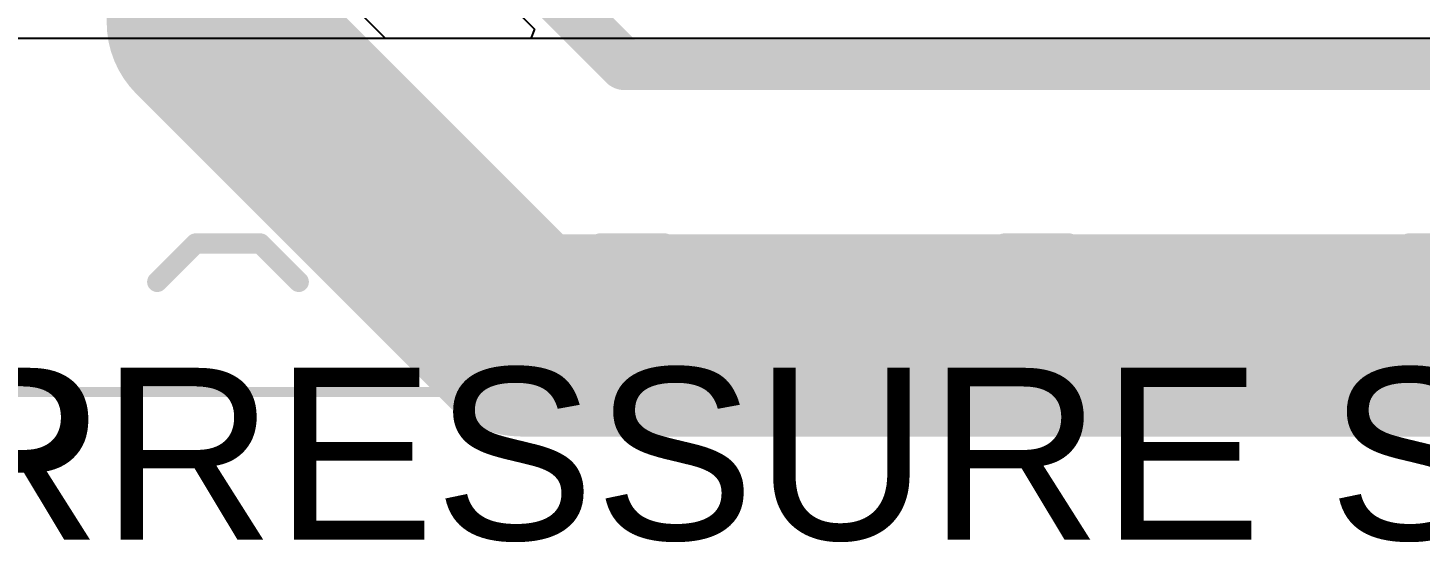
# Model space of a CAD drawing. Header units: millimetres. Extents: x 0 to 214, y 0 to 214.
# Drawn here: x 5.723 to 6.412, y -0.101 to 0.153 of the extents above; entities that cross this region are included whole.
import ezdxf

# ---------------------------------------------------------------- set-up
doc = ezdxf.new("R2010")
doc.units = ezdxf.units.MM
doc.header["$MEASUREMENT"] = 0
for name, color, linetype in [('BottomLayer', 5, 'Continuous'), ('TopLayer', 1, 'Continuous'), ('TopOverlay', 2, 'Continuous')]:
    doc.layers.add(name, color=color, linetype=linetype)
doc.styles.add('Arial', font='', dxfattribs={"height": 0.2})
doc.styles.get('Arial').set_extended_font_data('Arial')

# ---------------------------------------------------------------- blocks, each defined once
blk = doc.blocks.new('TBP01R1_508_04BE_175')
at = {"layer": 'TopOverlay'}
for points, const_width in [([(0.53126, 0.39346), (-0.3315, 0.39346)], 0.005), ([(-0.175, 0.339), (-0.194, 0.32)], 0.01), ([(-0.026, 0.32), (-0.045, 0.339)], 0.01), ([(0.025, 0.339), (0.006, 0.32)], 0.01), ([(0.174, 0.32), (0.155, 0.339)], 0.01), ([(0.225, 0.339), (0.206, 0.32)], 0.01), ([(0.374, 0.32), (0.355, 0.339)], 0.01), ([(0.425, 0.339), (0.406, 0.32)], 0.01), ([(-0.194, 0.32), (-0.226, 0.32)], 0.01), ([(0.006, 0.32), (-0.026, 0.32)], 0.01), ([(0.206, 0.32), (0.174, 0.32)], 0.01), ([(0.406, 0.32), (0.374, 0.32)], 0.01)]:
    blk.add_lwpolyline(points, dxfattribs=dict(at, const_width=const_width))
at = {"layer": 'TopOverlay', "const_width": 0.005}
for points in [[(-0.1775, 0.339, 1), (-0.1725, 0.339, 1)], [(-0.0475, 0.339, 1), (-0.0425, 0.339, 1)], [(0.0225, 0.339, 1), (0.0275, 0.339, 1)], [(0.1525, 0.339, 1), (0.1575, 0.339, 1)], [(0.2225, 0.339, 1), (0.2275, 0.339, 1)], [(0.3525, 0.339, 1), (0.3575, 0.339, 1)], [(0.4225, 0.339, 1), (0.4275, 0.339, 1)], [(-0.1965, 0.32, 1), (-0.1915, 0.32, 1)], [(-0.1965, 0.32, 1), (-0.1915, 0.32, 1)], [(-0.0285, 0.32, 1), (-0.0235, 0.32, 1)], [(-0.0285, 0.32, 1), (-0.0235, 0.32, 1)], [(0.0035, 0.32, 1), (0.0085, 0.32, 1)], [(0.0035, 0.32, 1), (0.0085, 0.32, 1)], [(0.1715, 0.32, 1), (0.1765, 0.32, 1)], [(0.1715, 0.32, 1), (0.1765, 0.32, 1)], [(0.2035, 0.32, 1), (0.2085, 0.32, 1)], [(0.2035, 0.32, 1), (0.2085, 0.32, 1)], [(0.3715, 0.32, 1), (0.3765, 0.32, 1)], [(0.3715, 0.32, 1), (0.3765, 0.32, 1)], [(0.4035, 0.32, 1), (0.4085, 0.32, 1)], [(0.4035, 0.32, 1), (0.4085, 0.32, 1)]]:
    blk.add_lwpolyline(points, format="xyb", close=True, dxfattribs=at)

msp = doc.modelspace()

# ---------------------------------------------------------------- linework, layer by layer
at = {"layer": 'BottomLayer'}
msp.add_line((6.589, 0.14806), (4.22834, 0.14802), dxfattribs=at)
at = {"layer": 'TopLayer'}
for p, q in [((5.89766, 0.22866), (5.97365, 0.15267)), ((5.89983, 0.14805), (5.86848, 0.1794)), ((5.97365, 0.15267), (5.97174, 0.14805)), ((5.97174, 0.14805), (5.89983, 0.14805))]:
    msp.add_line(p, q, dxfattribs=at)
for points, const_width in [([(5.812, 0.156), (5.812, 0.36664)], 0.1), ([(5.911, 0.242), (6.018, 0.135)], 0.025), ([(5.812, 0.156), (5.96682, 0.00118)], 0.1), ([(6.018, 0.135), (6.615, 0.135)], 0.025), ([(5.96682, 0.00118), (6.70182, 0.00118)], 0.1)]:
    msp.add_lwpolyline(points, dxfattribs=dict(at, const_width=const_width))
for points, const_width in [([(5.787, 0.156, 1), (5.837, 0.156, 1)], 0.05), ([(5.787, 0.156, 1), (5.837, 0.156, 1)], 0.05), ([(6.01175, 0.135, 1), (6.02425, 0.135, 1)], 0.0125), ([(6.01175, 0.135, 1), (6.02425, 0.135, 1)], 0.0125), ([(5.94182, 0.00118, 1), (5.99182, 0.00118, 1)], 0.05), ([(5.94182, 0.00118, 1), (5.99182, 0.00118, 1)], 0.05)]:
    msp.add_lwpolyline(points, format="xyb", close=True, dxfattribs=dict(at, const_width=const_width))

# ---------------------------------------------------------------- block references
at = {"rotation": 180}
msp.add_blockref('TBP01R1_508_04BE_175', (6.212, 0.36664), dxfattribs=at)

# ---------------------------------------------------------------- texts
at = {"layer": 'TopOverlay', "style": 'Arial'}
for s, p in [('PRESSURE SENSOR', (5.68, -0.09985)), ('AUX-HEATER', (4.994, -0.09985))]:
    msp.add_text(s, height=0.085, rotation=360, dxfattribs=at).set_placement(p)

doc.saveas('drawing.dxf')
